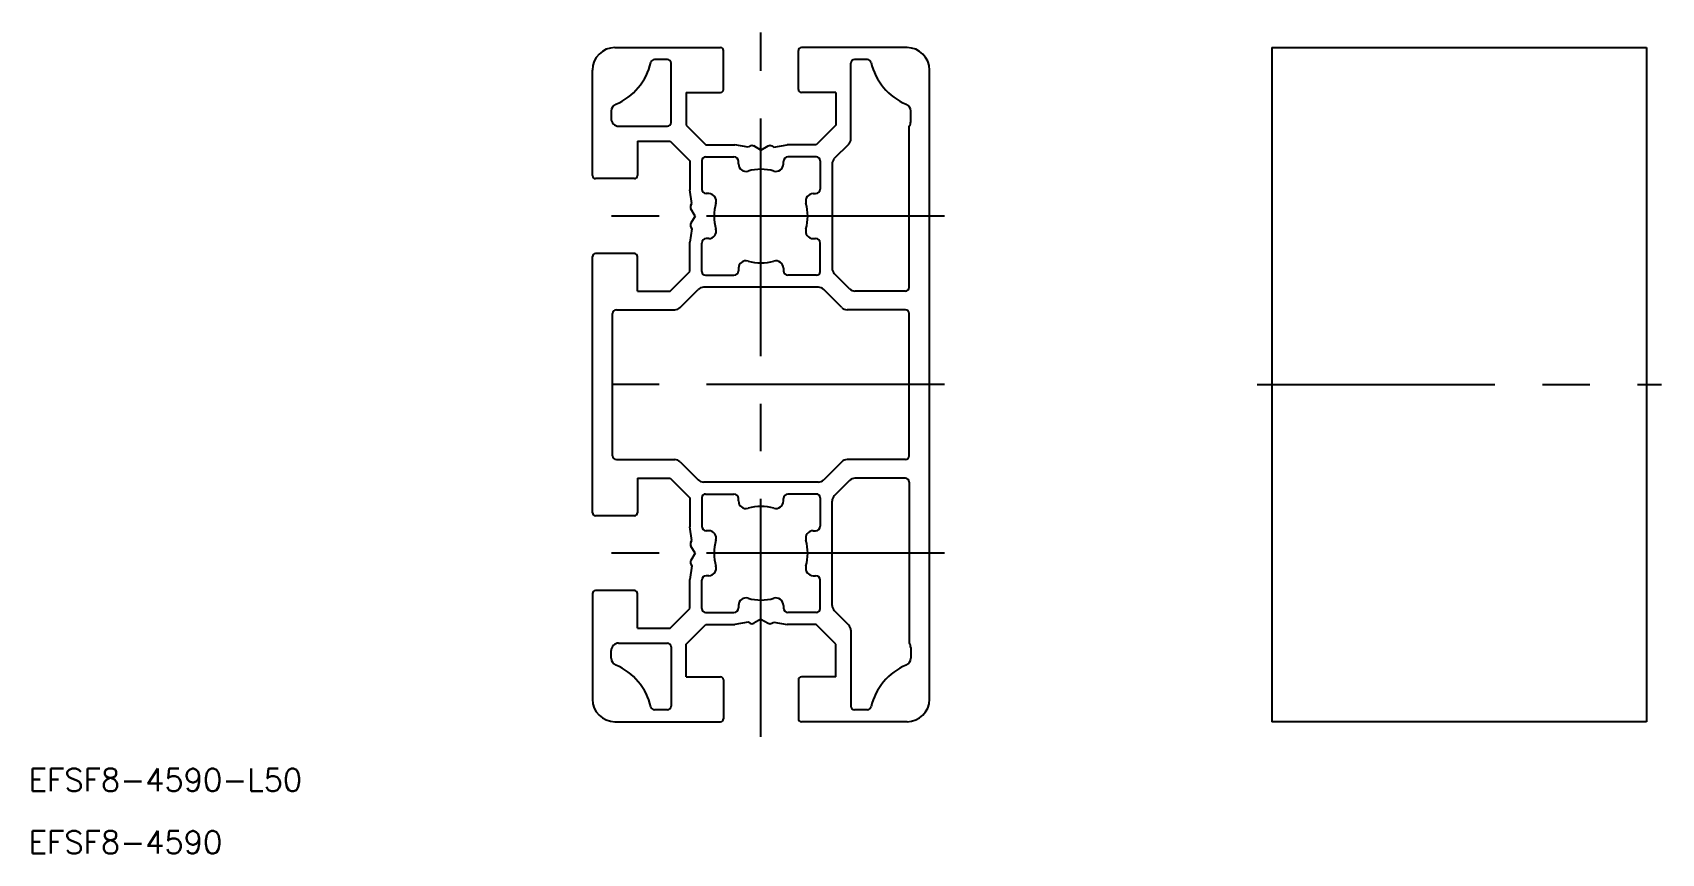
# Model space of a CAD drawing. Extents: x -97 to 120, y -40 to 69.
import ezdxf

# ---------------------------------------------------------------- set-up
doc = ezdxf.new("R2010")
doc.units = 0
doc.linetypes.add('CENTER', pattern=[50.8, 31.75, -6.35, 6.35, -6.35])
doc.layers.get('0').update_dxf_attribs({"linetype": 'CONTINUOUS'})
doc.layers.add('CENTER', color=1, linetype='CONTINUOUS')
doc.styles.get("Standard").update_dxf_attribs({"font": 'txt.shx', "height": 3, "bigfont": 'bigfont.shx'})

msp = doc.modelspace()

# ---------------------------------------------------------------- linework, layer by layer
at = {"color": 7, "linetype": 'CONTINUOUS'}
for p, q in [((-19.5, 67.5), (-5.4, 67.5)), ((19.5, 67.5), (5.4, 67.5)), ((68.23, 67.5), (118.23, 67.5)), ((68.23, 67.5), (68.23, -22.5)), ((118.23, 67.5), (118.23, -22.5)), ((-12.5, 65.9), (-14.22, 65.9)), ((-12, 57.5), (-12, 65.4)), ((-5, 61.9), (-5, 67.1)), ((5, 61.9), (5, 67.1)), ((12, 55.29), (12, 65.4)), ((14.22, 65.9), (12.5, 65.9)), ((-22.5, 50.4), (-22.5, 64.5)), ((22.5, -19.5), (22.5, 64.5)), ((-10, 61.5), (-5.4, 61.5)), ((-10, 61.5), (-10, 57.12)), ((10, 61.5), (5.4, 61.5)), ((10, 61.5), (10, 57.12)), ((-20, 59.01), (-20, 58)), ((20, 57.6), (20, 59.01)), ((-19, 57), (-12.5, 57)), ((-10, 57.12), (-7.38, 54.5)), ((10, 57.12), (7.38, 54.5)), ((19.8, 35.5), (19.8, 57)), ((-16.5, 55), (-16.5, 50.4)), ((-16.5, 55), (-12.12, 55)), ((-12.12, 55), (-9.5, 52.38)), ((-7.38, 54.5), (-3.5, 54.5)), ((-1.7, 54.22), (-3.5, 54.5)), ((1.7, 54.22), (3.5, 54.5)), ((7.38, 54.5), (3.5, 54.5)), ((11.71, 54.59), (9.79, 52.67)), ((-9.5, 52.38), (-9.5, 48.5)), ((-7.9, 52.4), (-7.9, 48.6)), ((-7.4, 52.9), (-3.6, 52.9)), ((-3, 51.97), (-3, 52.3)), ((-1.46, 54.36), (-1.7, 54.22)), ((0, 53.8), (-0.96, 54.36)), ((0, 53.8), (0.96, 54.36)), ((1.46, 54.36), (1.7, 54.22)), ((3, 51.97), (3, 52.3)), ((7.4, 52.9), (3.6, 52.9)), ((7.9, 52.4), (7.9, 48.6)), ((9.5, 51.96), (9.5, 38.04)), ((-16.9, 50), (-22.1, 50)), ((-9.22, 46.7), (-9.5, 48.5)), ((-6.97, 48), (-7.3, 48)), ((6.97, 48), (7.3, 48)), ((-9.36, 46.46), (-9.22, 46.7)), ((-8.8, 45), (-9.36, 45.96)), ((-8.8, 45), (-9.36, 44.04)), ((-9.36, 43.54), (-9.22, 43.3)), ((-9.22, 43.3), (-9.5, 41.5)), ((-9.5, 37.62), (-9.5, 41.5)), ((-7.9, 37.6), (-7.9, 41.4)), ((-6.97, 42), (-7.3, 42)), ((6.97, 42), (7.3, 42)), ((7.9, 37.6), (7.9, 41.4)), ((-22.5, 5.4), (-22.5, 39.6)), ((-16.9, 40), (-22.1, 40)), ((-16.5, 35), (-16.5, 39.6)), ((-12.12, 35), (-9.5, 37.62)), ((-7.4, 37.1), (-3.6, 37.1)), ((-3, 38.03), (-3, 37.7)), ((3, 38.03), (3, 37.7)), ((7.4, 37.1), (3.6, 37.1)), ((11.83, 35.29), (9.79, 37.33)), ((-16.5, 35), (-12.12, 35)), ((-10.79, 32.79), (-8.38, 35.21)), ((7.67, 35.5), (-7.67, 35.5)), ((10.79, 32.79), (8.38, 35.21)), ((19.3, 35), (12.54, 35)), ((-19.8, 13), (-19.8, 32)), ((-19.3, 32.5), (-11.5, 32.5)), ((19.3, 32.5), (11.5, 32.5)), ((19.8, 13), (19.8, 32)), ((-19.3, 12.5), (-11.5, 12.5)), ((-10.79, 12.21), (-8.38, 9.79)), ((10.79, 12.21), (8.38, 9.79)), ((19.3, 12.5), (11.5, 12.5)), ((-16.5, 10), (-12.12, 10)), ((-16.5, 10), (-16.5, 5.4)), ((-12.12, 10), (-9.5, 7.38)), ((7.67, 9.5), (-7.67, 9.5)), ((11.83, 9.71), (9.79, 7.67)), ((19.3, 10), (12.54, 10)), ((19.8, 9.5), (19.8, -12)), ((-9.5, 7.38), (-9.5, 3.5)), ((-7.9, 7.4), (-7.9, 3.6)), ((-7.4, 7.9), (-3.6, 7.9)), ((-3, 6.97), (-3, 7.3)), ((3, 6.97), (3, 7.3)), ((7.4, 7.9), (3.6, 7.9)), ((7.9, 7.4), (7.9, 3.6)), ((9.5, -6.96), (9.5, 6.96)), ((-16.9, 5), (-22.1, 5)), ((-9.22, 1.7), (-9.5, 3.5)), ((-6.97, 3), (-7.3, 3)), ((6.97, 3), (7.3, 3)), ((-9.36, 1.46), (-9.22, 1.7)), ((-8.8, 0), (-9.36, 0.96)), ((-8.8, 0), (-9.36, -0.96)), ((-9.22, -1.7), (-9.5, -3.5)), ((-9.36, -1.46), (-9.22, -1.7)), ((-9.5, -7.38), (-9.5, -3.5)), ((-7.9, -7.4), (-7.9, -3.6)), ((-6.97, -3), (-7.3, -3)), ((6.97, -3), (7.3, -3)), ((7.9, -7.4), (7.9, -3.6)), ((-22.5, -5.4), (-22.5, -19.5)), ((-16.9, -5), (-22.1, -5)), ((-16.5, -10), (-16.5, -5.4)), ((-12.12, -10), (-9.5, -7.38)), ((-7.4, -7.9), (-3.6, -7.9)), ((-3, -6.97), (-3, -7.3)), ((3, -6.97), (3, -7.3)), ((7.4, -7.9), (3.6, -7.9)), ((11.71, -9.59), (9.79, -7.67)), ((-16.5, -10), (-12.12, -10)), ((-10, -12.12), (-7.38, -9.5)), ((-7.38, -9.5), (-3.5, -9.5)), ((-1.7, -9.22), (-3.5, -9.5)), ((-1.46, -9.36), (-1.7, -9.22)), ((0, -8.8), (-0.96, -9.36)), ((0, -8.8), (0.96, -9.36)), ((1.46, -9.36), (1.7, -9.22)), ((1.7, -9.22), (3.5, -9.5)), ((7.38, -9.5), (3.5, -9.5)), ((10, -12.12), (7.38, -9.5)), ((12, -10.29), (12, -20.4)), ((-20, -14.01), (-20, -13)), ((-19, -12), (-12.5, -12)), ((-12, -12.5), (-12, -20.4)), ((-10, -16.5), (-10, -12.12)), ((10, -16.5), (10, -12.12)), ((20, -12.6), (20, -14.01)), ((-10, -16.5), (-5.4, -16.5)), ((-5, -16.9), (-5, -22.1)), ((5, -16.9), (5, -22.1)), ((10, -16.5), (5.4, -16.5)), ((-12.5, -20.9), (-14.22, -20.9)), ((14.22, -20.9), (12.5, -20.9)), ((-19.5, -22.5), (-5.4, -22.5)), ((19.5, -22.5), (5.4, -22.5)), ((118.23, -22.5), (68.23, -22.5))]:
    msp.add_line(p, q, dxfattribs=at)
for centre, radius, start, end in [((-19.5, 64.5), 3, 90, 180), ((-5.4, 67.1), 0.4, 360, 90), ((5.4, 67.1), 0.4, 90, 180), ((19.5, 64.5), 3, 360, 90), ((-22.5, 67.3), 8, 292.8854, 347.0836), ((-14.22, 65.4), 0.5, 90, 167.0836), ((-12.5, 65.4), 0.5, 0, 90), ((12.5, 65.4), 0.5, 90, 180), ((14.22, 65.4), 0.5, 12.9164, 90), ((22.5, 67.3), 8, 192.9164, 247.1146), ((-5.4, 61.9), 0.4, 270, 360), ((5.4, 61.9), 0.4, 180, 270), ((-19, 59.01), 1, 112.8854, 180), ((19, 59.01), 1, 0, 67.1146), ((-19, 58), 1, 180, 270), ((-12.5, 57.5), 0.5, 270, 0), ((19, 57.6), 1, 323.1301, 360), ((-1.21, 53.92), 0.5, 60, 120), ((1.21, 53.92), 0.5, 60, 120), ((11, 55.29), 1, 315, 360), ((-7.4, 52.4), 0.5, 90, 180), ((-3.6, 52.3), 0.6, 360, 90), ((3.6, 52.3), 0.6, 90, 180), ((7.4, 52.4), 0.5, 360, 90), ((10.5, 51.96), 1, 135, 180), ((-22.1, 50.4), 0.4, 180, 270), ((-16.9, 50.4), 0.4, 270, 0), ((-2, 51.97), 1, 180, 286.0134), ((0, 45), 6.25, 73.9866, 106.0134), ((2, 51.97), 1, 253.9866, 0), ((-7.3, 48.6), 0.6, 180, 270), ((-6.97, 47), 1, 343.9866, 90), ((6.97, 47), 1, 90, 196.0134), ((7.3, 48.6), 0.6, 270, 360), ((-8.92, 46.21), 0.5, 150, 210), ((0, 45), 6.25, 163.9866, 196.0134), ((0, 45), 6.25, 343.9866, 16.0134), ((-8.92, 43.79), 0.5, 150, 210), ((-7.3, 41.4), 0.6, 90, 180), ((-6.97, 43), 1, 270, 16.0134), ((6.97, 43), 1, 163.9866, 270), ((7.3, 41.4), 0.6, 0, 90), ((-22.1, 39.6), 0.4, 90, 180), ((-16.9, 39.6), 0.4, 0, 90), ((-7.4, 37.6), 0.5, 180, 270), ((-3.6, 37.7), 0.6, 270, 0), ((-2, 38.03), 1, 73.9866, 180), ((0, 45), 6.25, 253.9866, 286.0134), ((2, 38.03), 1, 360, 106.0134), ((3.6, 37.7), 0.6, 180, 270), ((7.4, 37.6), 0.5, 270, 0), ((10.5, 38.04), 1, 180, 225), ((-7.67, 34.5), 1, 90, 135), ((7.67, 34.5), 1, 45, 90), ((12.54, 36), 1, 225, 270), ((19.3, 35.5), 0.5, 270, 360), ((-11.5, 33.5), 1, 270, 315), ((11.5, 33.5), 1, 225, 270), ((-19.3, 32), 0.5, 90, 180), ((19.3, 32), 0.5, 360, 90), ((-19.3, 13), 0.5, 180, 270), ((-11.5, 11.5), 1, 45, 90), ((11.5, 11.5), 1, 90, 135), ((19.3, 13), 0.5, 270, 0), ((-7.67, 10.5), 1, 225, 270), ((7.67, 10.5), 1, 270, 315), ((12.54, 9), 1, 90, 135), ((19.3, 9.5), 0.5, 360, 90), ((-7.4, 7.4), 0.5, 90, 180), ((-3.6, 7.3), 0.6, 360, 90), ((-2, 6.97), 1, 180, 286.0134), ((2, 6.97), 1, 253.9866, 0), ((3.6, 7.3), 0.6, 90, 180), ((7.4, 7.4), 0.5, 360, 90), ((10.5, 6.96), 1, 135, 180), ((-22.1, 5.4), 0.4, 180, 270), ((-16.9, 5.4), 0.4, 270, 360), ((0, 0), 6.25, 73.9866, 106.0134), ((-7.3, 3.6), 0.6, 180, 270), ((-6.97, 2), 1, 343.9866, 90), ((6.97, 2), 1, 90, 196.0134), ((7.3, 3.6), 0.6, 270, 360), ((-8.92, 1.21), 0.5, 150, 210), ((0, 0), 6.25, 163.9866, 196.0134), ((0, 0), 6.25, 343.9866, 16.0134), ((-8.92, -1.21), 0.5, 150, 210), ((-6.97, -2), 1, 270, 16.0134), ((6.97, -2), 1, 163.9866, 270), ((-7.3, -3.6), 0.6, 90, 180), ((7.3, -3.6), 0.6, 0, 90), ((-22.1, -5.4), 0.4, 90, 180), ((-16.9, -5.4), 0.4, 360, 90), ((-2, -6.97), 1, 73.9866, 180), ((0, 0), 6.25, 253.9866, 286.0134), ((2, -6.97), 1, 360, 106.0134), ((-7.4, -7.4), 0.5, 180, 270), ((-3.6, -7.3), 0.6, 270, 0), ((3.6, -7.3), 0.6, 180, 270), ((7.4, -7.4), 0.5, 270, 0), ((10.5, -6.96), 1, 180, 225), ((-1.21, -8.92), 0.5, 240, 300), ((1.21, -8.92), 0.5, 240, 300), ((11, -10.29), 1, 360, 45), ((-19, -13), 1, 90, 180), ((-12.5, -12.5), 0.5, 360, 90), ((19, -12.6), 1, 360, 36.8699), ((-19, -14.01), 1, 180, 247.1146), ((-22.5, -22.3), 8, 12.9164, 67.1146), ((22.5, -22.3), 8, 112.8854, 167.0836), ((19, -14.01), 1, 292.8854, 360), ((-5.4, -16.9), 0.4, 0, 90), ((5.4, -16.9), 0.4, 90, 180), ((-19.5, -19.5), 3, 180, 270), ((19.5, -19.5), 3, 270, 360), ((-14.22, -20.4), 0.5, 192.9164, 270), ((-12.5, -20.4), 0.5, 270, 360), ((12.5, -20.4), 0.5, 180, 270), ((14.22, -20.4), 0.5, 270, 347.0836), ((-5.4, -22.1), 0.4, 270, 0), ((5.4, -22.1), 0.4, 180, 270)]:
    msp.add_arc(centre, radius, start, end, dxfattribs=at)
at = {"layer": 'CENTER', "color": 1, "linetype": 'CENTER'}
for p, q in [((0, -24.5), (0, 69.5)), ((24.5, 45), (-24.5, 45)), ((24.5, 22.5), (-24.5, 22.5)), ((66.23, 22.5), (120.23, 22.5)), ((24.5, 0), (-24.5, 0))]:
    msp.add_line(p, q, dxfattribs=at)

# ---------------------------------------------------------------- texts
at = {"color": 7, "linetype": 'CONTINUOUS'}
for s, p in [('EFSF8-4590-L50', (-97.77, -31.76)), ('EFSF8-4590', (-97.77, -40.08))]:
    msp.add_text(s, height=3, dxfattribs=at).set_placement(p)

doc.saveas('drawing.dxf')
